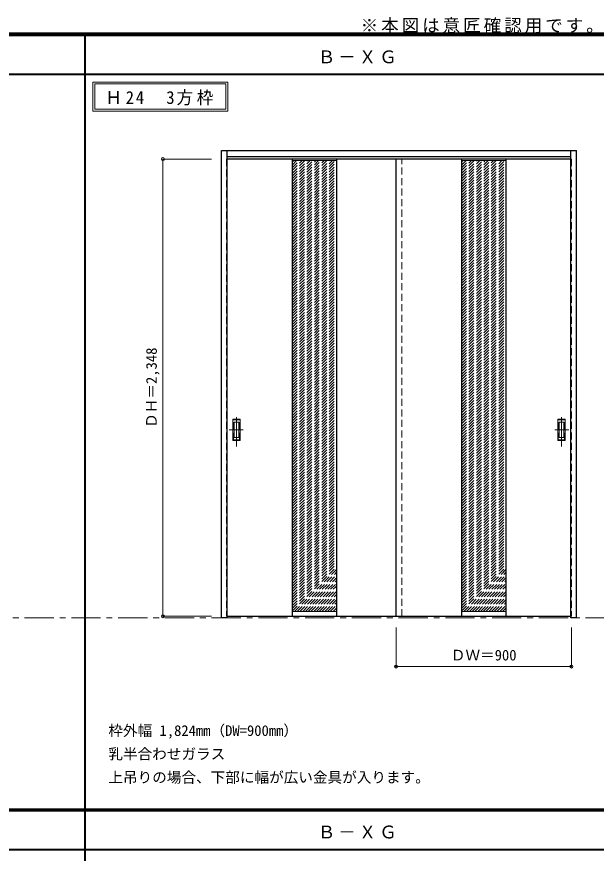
# Model space of a CAD drawing. Units: millimetres, scale not verified. Extents: x -6000 to 5700, y -4307 to 4260.
# Drawn here: x -250 to 2725, y -36 to 4260 of the extents above; entities that cross this region are included whole.
import ezdxf
from ezdxf.enums import TextEntityAlignment as Align

# ---------------------------------------------------------------- set-up
doc = ezdxf.new("R2010")
doc.units = ezdxf.units.MM
doc.header["$LTSCALE"] = 30
doc.header["$PDMODE"] = 32
doc.header["$PDSIZE"] = 15
doc.linetypes.add('CHAIN1', pattern=[8, 5, -1, 1, -1])
doc.linetypes.add('DASHED1', pattern=[1.8, 1.2, -0.6])
for name, color, linetype, lineweight in [('0-1_通り芯', 7, 'CHAIN1', 18), ('0-2_扉', 4, 'DASHED1', 9), ('0-3_仕上げ', 7, 'Continuous', 18), ('0-4_枠', 3, 'Continuous', 25), ('0-6_引手', 7, 'Continuous', 18), ('0-A_文字', 7, 'Continuous', 18), ('0-B_寸法', 4, 'Continuous', 9), ('0-C_ハッチ', 4, 'DASHED1', 9), ('F-1_枠', 6, 'Continuous', 40)]:
    doc.layers.add(name, color=color, linetype=linetype, lineweight=lineweight)
doc.styles.add('ＭＳ ゴシック', font='')
doc.styles.get('ＭＳ ゴシック').set_extended_font_data('MS Gothic')

msp = doc.modelspace()

# ---------------------------------------------------------------- linework, layer by layer
at = {"layer": '0-1_通り芯'}
msp.add_line((-5490, 1173), (5690, 1173), dxfattribs=at)
at = {"layer": '0-2_扉'}
for p, q in [((830, 3529.5), (827, 3529.5)), ((827, 3529.5), (827, 1181.5)), ((1727, 1181.5), (1727, 3529.5)), ((2594, 3529.5), (2597, 3529.5)), ((2597, 3529.5), (2597, 1181.5)), ((827, 1181.5), (830, 1181.5)), ((2597, 1181.5), (2594, 1181.5))]:
    msp.add_line(p, q, dxfattribs=at)
at = {"layer": '0-2_扉', "color": 3, "linetype": 'Continuous', "lineweight": 25}
for p, q in [((2594, 3529.5), (830, 3529.5)), ((1697, 1181.5), (1697, 3529.5)), ((830, 1181.5), (2594, 1181.5))]:
    msp.add_line(p, q, dxfattribs=at)
at = {"layer": '0-3_仕上げ', "color": 3, "lineweight": 25}
for p, q in [((1163, 3529.5), (1163, 1181.5)), ((1391, 3529.5), (1391, 1181.5)), ((2033, 3529.5), (2033, 1181.5)), ((2261, 3529.5), (2261, 1181.5))]:
    msp.add_line(p, q, dxfattribs=at)
at = {"layer": '0-3_仕上げ'}
for p, q in [((1163, 3521.5), (1391, 3521.5)), ((2033, 3521.5), (2261, 3521.5)), ((1391, 1205.5), (1163, 1205.5)), ((2261, 1205.5), (2033, 1205.5))]:
    msp.add_line(p, q, dxfattribs=at)
at = {"layer": '0-4_枠'}
for p, q in [((800, 3573), (2624, 3573)), ((800, 1173), (800, 3573)), ((830, 1173), (830, 3573)), ((2594, 1182.04), (2594, 3573)), ((2624, 1173), (2624, 3573)), ((830, 3543), (2594, 3543)), ((830, 1173), (800, 1173)), ((2594, 1181.7), (2594, 1182.04))]:
    msp.add_line(p, q, dxfattribs=at)
msp.add_lwpolyline([(2624, 1173), (2594, 1173), (2594, 1181.7)], dxfattribs=at)
at = {"layer": '0-6_引手'}
for p, q in [((859, 2194), (897, 2194)), ((859, 2084), (859, 2194)), ((897, 2084), (897, 2194)), ((2565, 2194), (2527, 2194)), ((2527, 2084), (2527, 2194)), ((2565, 2084), (2565, 2194)), ((865.5, 2178), (890.5, 2178)), ((865.5, 2100), (865.5, 2178)), ((890.5, 2100), (890.5, 2178)), ((2558.5, 2178), (2533.5, 2178)), ((2533.5, 2100), (2533.5, 2178)), ((2558.5, 2100), (2558.5, 2178)), ((859, 2084), (897, 2084)), ((865.5, 2100), (890.5, 2100)), ((2565, 2084), (2527, 2084)), ((2558.5, 2100), (2533.5, 2100))]:
    msp.add_line(p, q, dxfattribs=at)
at = {"layer": '0-6_引手', "linetype": 'CHAIN1'}
for p, q in [((878, 2053.77), (878, 2224.62)), ((2546, 2053.77), (2546, 2224.62)), ((839.93, 2139), (912.44, 2139)), ((2584.07, 2139), (2511.56, 2139))]:
    msp.add_line(p, q, dxfattribs=at)
at = {"layer": '0-6_引手', "linetype": 'DASHED1'}
for p, q in [((894, 2088), (894, 2190)), ((2530, 2088), (2530, 2190)), ((862, 2088), (894, 2088)), ((2562, 2088), (2530, 2088))]:
    msp.add_line(p, q, dxfattribs=at)
for points in [[(862, 2088), (862, 2190), (894, 2190)], [(2562, 2088), (2562, 2190), (2530, 2190)]]:
    msp.add_lwpolyline(points, dxfattribs=at)
at = {"layer": '0-A_文字'}
for p, q in [((140, 3925), (140, 3775)), ((150, 3915), (150, 3785)), ((150, 3915), (822.62, 3915)), ((822.62, 3915), (822.62, 3785)), ((150, 3785), (822.62, 3785)), ((140, 3775), (832.62, 3775))]:
    msp.add_line(p, q, dxfattribs=at)
msp.add_lwpolyline([(140, 3925), (832.62, 3925), (832.62, 3775)], dxfattribs=at)
at = {"layer": '0-B_寸法'}
for p, q in [((500, 3529.5), (750, 3529.5)), ((500, 3529.5), (500, 1181.5)), ((500, 1181.5), (750, 1181.5)), ((1697, 923), (1697, 1123)), ((2597, 923), (2597, 1123)), ((1697, 923), (2597, 923))]:
    msp.add_line(p, q, dxfattribs=at)
at = {"layer": '0-B_寸法', "color": 7}
for p in [(500, 3529.5), (500, 1181.5), (1697, 923), (2597, 923)]:
    msp.add_point(p, dxfattribs=at)
at = {"layer": '0-C_ハッチ'}
for p, q in [((1163, 3300.48), (1384.02, 3521.5)), ((1163, 3314.62), (1369.88, 3521.5)), ((1163, 3328.76), (1355.73, 3521.5)), ((1163, 3342.91), (1341.59, 3521.5)), ((1163, 3357.05), (1327.45, 3521.5)), ((1163, 3371.19), (1313.31, 3521.5)), ((1163, 3385.33), (1299.17, 3521.5)), ((1163, 3399.48), (1285.02, 3521.5)), ((1163, 3413.62), (1270.88, 3521.5)), ((1163, 3427.76), (1256.74, 3521.5)), ((1163, 3441.9), (1242.6, 3521.5)), ((1163, 3456.04), (1228.46, 3521.5)), ((1163, 3470.19), (1214.31, 3521.5)), ((1163, 3484.33), (1200.17, 3521.5)), ((1163, 3498.47), (1186.03, 3521.5)), ((1163, 3512.61), (1171.89, 3521.5)), ((1163, 3286.34), (1391, 3514.34)), ((1163, 3272.2), (1391, 3500.2)), ((1163, 3258.05), (1391, 3486.05)), ((2033, 3300.48), (2254.02, 3521.5)), ((2033, 3314.62), (2239.88, 3521.5)), ((2033, 3328.76), (2225.73, 3521.5)), ((2033, 3342.91), (2211.59, 3521.5)), ((2033, 3357.05), (2197.45, 3521.5)), ((2033, 3371.19), (2183.31, 3521.5)), ((2033, 3385.33), (2169.17, 3521.5)), ((2033, 3399.48), (2155.02, 3521.5)), ((2033, 3413.62), (2140.88, 3521.5)), ((2033, 3427.76), (2126.74, 3521.5)), ((2033, 3441.9), (2112.6, 3521.5)), ((2033, 3456.04), (2098.46, 3521.5)), ((2033, 3470.19), (2084.31, 3521.5)), ((2033, 3484.33), (2070.17, 3521.5)), ((2033, 3498.47), (2056.03, 3521.5)), ((2033, 3512.61), (2041.89, 3521.5)), ((2033, 3286.34), (2261, 3514.34)), ((2033, 3272.2), (2261, 3500.2)), ((2033, 3258.05), (2261, 3486.05)), ((1163, 3243.91), (1391, 3471.91)), ((1163, 3229.77), (1391, 3457.77)), ((1163, 3215.63), (1391, 3443.63)), ((2033, 3243.91), (2261, 3471.91)), ((2033, 3229.77), (2261, 3457.77)), ((2033, 3215.63), (2261, 3443.63)), ((1163, 3201.49), (1391, 3429.49)), ((1163, 3187.34), (1391, 3415.34)), ((1163, 3173.2), (1391, 3401.2)), ((2033, 3201.49), (2261, 3429.49)), ((2033, 3187.34), (2261, 3415.34)), ((2033, 3173.2), (2261, 3401.2)), ((1163, 3159.06), (1391, 3387.06)), ((1163, 3144.92), (1391, 3372.92)), ((1163, 3130.77), (1391, 3358.77)), ((2033, 3159.06), (2261, 3387.06)), ((2033, 3144.92), (2261, 3372.92)), ((2033, 3130.77), (2261, 3358.77)), ((1163, 3116.63), (1391, 3344.63)), ((1163, 3102.49), (1391, 3330.49)), ((1163, 3088.35), (1391, 3316.35)), ((2033, 3116.63), (2261, 3344.63)), ((2033, 3102.49), (2261, 3330.49)), ((2033, 3088.35), (2261, 3316.35)), ((1163, 3074.21), (1391, 3302.21)), ((1163, 3060.06), (1391, 3288.06)), ((1163, 3045.92), (1391, 3273.92)), ((2033, 3074.21), (2261, 3302.21)), ((2033, 3060.06), (2261, 3288.06)), ((2033, 3045.92), (2261, 3273.92)), ((1163, 3031.78), (1391, 3259.78)), ((1163, 3017.64), (1391, 3245.64)), ((1163, 3003.5), (1391, 3231.5)), ((2033, 3031.78), (2261, 3259.78)), ((2033, 3017.64), (2261, 3245.64)), ((2033, 3003.5), (2261, 3231.5)), ((1163, 2989.35), (1391, 3217.35)), ((1163, 2975.21), (1391, 3203.21)), ((1163, 2961.07), (1391, 3189.07)), ((2033, 2989.35), (2261, 3217.35)), ((2033, 2975.21), (2261, 3203.21)), ((2033, 2961.07), (2261, 3189.07)), ((1163, 2946.93), (1391, 3174.93)), ((1163, 2932.78), (1391, 3160.78)), ((1163, 2918.64), (1391, 3146.64)), ((2033, 2946.93), (2261, 3174.93)), ((2033, 2932.78), (2261, 3160.78)), ((2033, 2918.64), (2261, 3146.64)), ((1163, 2904.5), (1391, 3132.5)), ((1163, 2890.36), (1391, 3118.36)), ((1163, 2876.22), (1391, 3104.22)), ((2033, 2904.5), (2261, 3132.5)), ((2033, 2890.36), (2261, 3118.36)), ((2033, 2876.22), (2261, 3104.22)), ((1163, 2862.07), (1391, 3090.07)), ((1163, 2847.93), (1391, 3075.93)), ((1163, 2833.79), (1391, 3061.79)), ((2033, 2862.07), (2261, 3090.07)), ((2033, 2847.93), (2261, 3075.93)), ((2033, 2833.79), (2261, 3061.79)), ((1163, 2819.65), (1391, 3047.65)), ((1163, 2805.51), (1391, 3033.51)), ((1163, 2791.36), (1391, 3019.36)), ((2033, 2819.65), (2261, 3047.65)), ((2033, 2805.51), (2261, 3033.51)), ((2033, 2791.36), (2261, 3019.36)), ((1163, 2777.22), (1391, 3005.22)), ((1163, 2763.08), (1391, 2991.08)), ((1163, 2748.94), (1391, 2976.94)), ((2033, 2777.22), (2261, 3005.22)), ((2033, 2763.08), (2261, 2991.08)), ((2033, 2748.94), (2261, 2976.94)), ((1163, 2734.79), (1391, 2962.79)), ((1163, 2720.65), (1391, 2948.65)), ((1163, 2706.51), (1391, 2934.51)), ((2033, 2734.79), (2261, 2962.79)), ((2033, 2720.65), (2261, 2948.65)), ((2033, 2706.51), (2261, 2934.51)), ((1163, 2692.37), (1391, 2920.37)), ((1163, 2678.23), (1391, 2906.23)), ((1163, 2664.08), (1391, 2892.08)), ((2033, 2692.37), (2261, 2920.37)), ((2033, 2678.23), (2261, 2906.23)), ((2033, 2664.08), (2261, 2892.08)), ((1163, 2649.94), (1391, 2877.94)), ((1163, 2635.8), (1391, 2863.8)), ((1163, 2621.66), (1391, 2849.66)), ((1163, 2607.52), (1391, 2835.52)), ((2033, 2649.94), (2261, 2877.94)), ((2033, 2635.8), (2261, 2863.8)), ((2033, 2621.66), (2261, 2849.66)), ((2033, 2607.52), (2261, 2835.52)), ((1163, 2593.37), (1391, 2821.37)), ((1163, 2579.23), (1391, 2807.23)), ((1163, 2565.09), (1391, 2793.09)), ((2033, 2593.37), (2261, 2821.37)), ((2033, 2579.23), (2261, 2807.23)), ((2033, 2565.09), (2261, 2793.09)), ((1163, 2550.95), (1391, 2778.95)), ((1163, 2536.81), (1391, 2764.81)), ((1163, 2522.66), (1391, 2750.66)), ((2033, 2550.95), (2261, 2778.95)), ((2033, 2536.81), (2261, 2764.81)), ((2033, 2522.66), (2261, 2750.66)), ((1163, 2508.52), (1391, 2736.52)), ((1163, 2494.38), (1391, 2722.38)), ((1163, 2480.24), (1391, 2708.24)), ((2033, 2508.52), (2261, 2736.52)), ((2033, 2494.38), (2261, 2722.38)), ((2033, 2480.24), (2261, 2708.24)), ((1163, 2466.09), (1391, 2694.09)), ((1163, 2451.95), (1391, 2679.95)), ((1163, 2437.81), (1391, 2665.81)), ((2033, 2466.09), (2261, 2694.09)), ((2033, 2451.95), (2261, 2679.95)), ((2033, 2437.81), (2261, 2665.81)), ((1163, 2423.67), (1391, 2651.67)), ((1163, 2409.53), (1391, 2637.53)), ((1163, 2395.38), (1391, 2623.38)), ((2033, 2423.67), (2261, 2651.67)), ((2033, 2409.53), (2261, 2637.53)), ((2033, 2395.38), (2261, 2623.38)), ((1163, 2381.24), (1391, 2609.24)), ((1163, 2367.1), (1391, 2595.1)), ((1163, 2352.96), (1391, 2580.96)), ((2033, 2381.24), (2261, 2609.24)), ((2033, 2367.1), (2261, 2595.1)), ((2033, 2352.96), (2261, 2580.96)), ((1163, 2338.82), (1391, 2566.82)), ((1163, 2324.67), (1391, 2552.67)), ((1163, 2310.53), (1391, 2538.53)), ((2033, 2338.82), (2261, 2566.82)), ((2033, 2324.67), (2261, 2552.67)), ((2033, 2310.53), (2261, 2538.53)), ((1163, 2296.39), (1391, 2524.39)), ((1163, 2282.25), (1391, 2510.25)), ((1163, 2268.1), (1391, 2496.1)), ((2033, 2296.39), (2261, 2524.39)), ((2033, 2282.25), (2261, 2510.25)), ((2033, 2268.1), (2261, 2496.1)), ((1163, 2253.96), (1391, 2481.96)), ((1163, 2239.82), (1391, 2467.82)), ((1163, 2225.68), (1391, 2453.68)), ((2033, 2253.96), (2261, 2481.96)), ((2033, 2239.82), (2261, 2467.82)), ((2033, 2225.68), (2261, 2453.68)), ((1163, 2211.54), (1391, 2439.54)), ((1163, 2197.39), (1391, 2425.39)), ((1163, 2183.25), (1391, 2411.25)), ((2033, 2211.54), (2261, 2439.54)), ((2033, 2197.39), (2261, 2425.39)), ((2033, 2183.25), (2261, 2411.25)), ((1163, 2169.11), (1391, 2397.11)), ((1163, 2154.97), (1391, 2382.97)), ((1163, 2140.83), (1391, 2368.83)), ((2033, 2169.11), (2261, 2397.11)), ((2033, 2154.97), (2261, 2382.97)), ((2033, 2140.83), (2261, 2368.83)), ((1163, 2126.68), (1391, 2354.68)), ((1163, 2112.54), (1391, 2340.54)), ((1163, 2098.4), (1391, 2326.4)), ((2033, 2126.68), (2261, 2354.68)), ((2033, 2112.54), (2261, 2340.54)), ((2033, 2098.4), (2261, 2326.4)), ((1163, 2084.26), (1391, 2312.26)), ((1163, 2070.11), (1391, 2298.11)), ((1163, 2055.97), (1391, 2283.97)), ((2033, 2084.26), (2261, 2312.26)), ((2033, 2070.11), (2261, 2298.11)), ((2033, 2055.97), (2261, 2283.97)), ((1163, 2041.83), (1391, 2269.83)), ((1163, 2027.69), (1391, 2255.69)), ((1163, 2013.55), (1391, 2241.55)), ((2033, 2041.83), (2261, 2269.83)), ((2033, 2027.69), (2261, 2255.69)), ((2033, 2013.55), (2261, 2241.55)), ((1163, 1999.4), (1391, 2227.4)), ((1163, 1985.26), (1391, 2213.26)), ((1163, 1971.12), (1391, 2199.12)), ((2033, 1999.4), (2261, 2227.4)), ((2033, 1985.26), (2261, 2213.26)), ((2033, 1971.12), (2261, 2199.12)), ((1163, 1956.98), (1391, 2184.98)), ((1163, 1942.84), (1391, 2170.84)), ((1163, 1928.69), (1391, 2156.69)), ((2033, 1956.98), (2261, 2184.98)), ((2033, 1942.84), (2261, 2170.84)), ((2033, 1928.69), (2261, 2156.69)), ((1163, 1914.55), (1391, 2142.55)), ((1163, 1900.41), (1391, 2128.41)), ((1163, 1886.27), (1391, 2114.27)), ((2033, 1914.55), (2261, 2142.55)), ((2033, 1900.41), (2261, 2128.41)), ((2033, 1886.27), (2261, 2114.27)), ((1163, 1872.12), (1391, 2100.12)), ((1163, 1857.98), (1391, 2085.98)), ((1163, 1843.84), (1391, 2071.84)), ((2033, 1872.12), (2261, 2100.12)), ((2033, 1857.98), (2261, 2085.98)), ((2033, 1843.84), (2261, 2071.84)), ((1163, 1829.7), (1391, 2057.7)), ((1163, 1815.56), (1391, 2043.56)), ((1163, 1801.41), (1391, 2029.41)), ((2033, 1829.7), (2261, 2057.7)), ((2033, 1815.56), (2261, 2043.56)), ((2033, 1801.41), (2261, 2029.41)), ((1163, 1787.27), (1391, 2015.27)), ((1163, 1773.13), (1391, 2001.13)), ((1163, 1758.99), (1391, 1986.99)), ((2033, 1787.27), (2261, 2015.27)), ((2033, 1773.13), (2261, 2001.13)), ((2033, 1758.99), (2261, 1986.99)), ((1163, 1744.85), (1391, 1972.85)), ((1163, 1730.7), (1391, 1958.7)), ((1163, 1716.56), (1391, 1944.56)), ((2033, 1744.85), (2261, 1972.85)), ((2033, 1730.7), (2261, 1958.7)), ((2033, 1716.56), (2261, 1944.56)), ((1163, 1702.42), (1391, 1930.42)), ((1163, 1688.28), (1391, 1916.28)), ((1163, 1674.13), (1391, 1902.13)), ((2033, 1702.42), (2261, 1930.42)), ((2033, 1688.28), (2261, 1916.28)), ((2033, 1674.13), (2261, 1902.13)), ((1163, 1659.99), (1391, 1887.99)), ((1163, 1645.85), (1391, 1873.85)), ((1163, 1631.71), (1391, 1859.71)), ((2033, 1659.99), (2261, 1887.99)), ((2033, 1645.85), (2261, 1873.85)), ((2033, 1631.71), (2261, 1859.71)), ((1163, 1617.57), (1391, 1845.57)), ((1163, 1603.42), (1391, 1831.42)), ((1163, 1589.28), (1391, 1817.28)), ((2033, 1617.57), (2261, 1845.57)), ((2033, 1603.42), (2261, 1831.42)), ((2033, 1589.28), (2261, 1817.28)), ((1163, 1575.14), (1391, 1803.14)), ((1163, 1561), (1391, 1789)), ((1163, 1546.86), (1391, 1774.86)), ((2033, 1575.14), (2261, 1803.14)), ((2033, 1561), (2261, 1789)), ((2033, 1546.86), (2261, 1774.86)), ((1163, 1532.71), (1391, 1760.71)), ((1163, 1518.57), (1391, 1746.57)), ((1163, 1504.43), (1391, 1732.43)), ((2033, 1532.71), (2261, 1760.71)), ((2033, 1518.57), (2261, 1746.57)), ((2033, 1504.43), (2261, 1732.43)), ((1163, 1490.29), (1391, 1718.29)), ((1163, 1476.14), (1391, 1704.14)), ((1163, 1462), (1391, 1690)), ((1163, 1447.86), (1391, 1675.86)), ((2033, 1490.29), (2261, 1718.29)), ((2033, 1476.14), (2261, 1704.14)), ((2033, 1462), (2261, 1690)), ((2033, 1447.86), (2261, 1675.86)), ((1163, 1433.72), (1391, 1661.72)), ((1163, 1419.58), (1391, 1647.58)), ((1163, 1405.43), (1391, 1633.43)), ((2033, 1433.72), (2261, 1661.72)), ((2033, 1419.58), (2261, 1647.58)), ((2033, 1405.43), (2261, 1633.43)), ((1163, 1391.29), (1391, 1619.29)), ((1163, 1377.15), (1391, 1605.15)), ((1163, 1363.01), (1391, 1591.01)), ((2033, 1391.29), (2261, 1619.29)), ((2033, 1377.15), (2261, 1605.15)), ((2033, 1363.01), (2261, 1591.01)), ((1163, 1348.87), (1391, 1576.87)), ((1163, 1334.72), (1391, 1562.72)), ((1163, 1320.58), (1391, 1548.58)), ((2033, 1348.87), (2261, 1576.87)), ((2033, 1334.72), (2261, 1562.72)), ((2033, 1320.58), (2261, 1548.58)), ((1163, 1306.44), (1391, 1534.44)), ((1163, 1292.3), (1391, 1520.3)), ((1163, 1278.16), (1391, 1506.16)), ((2033, 1306.44), (2261, 1534.44)), ((2033, 1292.3), (2261, 1520.3)), ((2033, 1278.16), (2261, 1506.16)), ((1163, 1264.01), (1391, 1492.01)), ((1163, 1249.87), (1391, 1477.87)), ((1163, 1235.73), (1391, 1463.73)), ((2033, 1264.01), (2261, 1492.01)), ((2033, 1249.87), (2261, 1477.87)), ((2033, 1235.73), (2261, 1463.73)), ((1163, 1221.59), (1391, 1449.59)), ((1163, 1207.44), (1391, 1435.44)), ((1175.2, 1205.5), (1391, 1421.3)), ((2033, 1221.59), (2261, 1449.59)), ((2033, 1207.44), (2261, 1435.44)), ((2045.2, 1205.5), (2261, 1421.3)), ((1189.34, 1205.5), (1391, 1407.16)), ((1203.48, 1205.5), (1391, 1393.02)), ((1217.62, 1205.5), (1391, 1378.88)), ((2059.34, 1205.5), (2261, 1407.16)), ((2073.48, 1205.5), (2261, 1393.02)), ((2087.62, 1205.5), (2261, 1378.88)), ((1231.77, 1205.5), (1391, 1364.73)), ((1245.91, 1205.5), (1391, 1350.59)), ((1260.05, 1205.5), (1391, 1336.45)), ((2101.77, 1205.5), (2261, 1364.73)), ((2115.91, 1205.5), (2261, 1350.59)), ((2130.05, 1205.5), (2261, 1336.45)), ((1274.19, 1205.5), (1391, 1322.31)), ((1288.33, 1205.5), (1391, 1308.17)), ((1302.48, 1205.5), (1391, 1294.02)), ((2144.19, 1205.5), (2261, 1322.31)), ((2158.33, 1205.5), (2261, 1308.17)), ((2172.48, 1205.5), (2261, 1294.02)), ((1316.62, 1205.5), (1391, 1279.88)), ((1330.76, 1205.5), (1391, 1265.74)), ((1344.9, 1205.5), (1391, 1251.6)), ((2186.62, 1205.5), (2261, 1279.88)), ((2200.76, 1205.5), (2261, 1265.74)), ((2214.9, 1205.5), (2261, 1251.6)), ((1359.05, 1205.5), (1391, 1237.45)), ((1373.19, 1205.5), (1391, 1223.31)), ((2229.05, 1205.5), (2261, 1237.45)), ((2243.19, 1205.5), (2261, 1223.31))]:
    msp.add_line(p, q, dxfattribs=at)
at = {"layer": 'F-1_枠'}
for p, q in [((-6000, 4175), (5700, 4175)), ((-6000, 4170), (5700, 4170)), ((100, -3790), (100, 4175)), ((-6000, 4165), (5700, 4165)), ((-6000, 3965), (5700, 3965)), ((-6000, 190.5), (5700, 190.5)), ((-6000, 187.5), (5700, 187.5)), ((-6000, 184.5), (5700, 184.5)), ((-6000, -15.5), (5700, -15.5))]:
    msp.add_line(p, q, dxfattribs=at)

# ---------------------------------------------------------------- texts
at = {"layer": '0-A_文字', "style": 'ＭＳ ゴシック'}
for s, p in [('枠外幅 1,824mm（DW=900mm）', (220, 550.5)), ('乳半合わせガラス', (220, 430.5)), ('上吊りの場合、下部に幅が広い金具が入ります。', (220, 310.5))]:
    msp.add_text(s, height=54.99, dxfattribs=at).set_placement(p, align=Align.BOTTOM_LEFT)
at = {"layer": '0-A_文字', "char_height": 65.98, "attachment_point": 7, "style": 'ＭＳ ゴシック'}
for s, insert in [('\\T1.17;※本図は意匠確認用です。\u3000表記の簡略化している部位がございますのでご注意下さい。', (1515, 4175)), ('\\T1.17;Ｂ－ＸＧ', (1295, 4020)), ('\\T1.22;\\W0.95;Ｈ24\u30003方枠', (204.66, 3805)), ('\\T1.17;Ｂ－ＸＧ', (1295, 39.5))]:
    msp.add_mtext(s, dxfattribs=dict(at, insert=insert))
at = {"layer": '0-B_寸法', "color": 7, "style": 'ＭＳ ゴシック'}
msp.add_text('ＤＨ＝2,348', height=54.99, rotation=90, dxfattribs=at).set_placement((485, 2149.25), align=Align.BOTTOM_LEFT)
msp.add_text('ＤＷ＝900', height=54.99, dxfattribs=at).set_placement((1978.25, 938), align=Align.BOTTOM_LEFT)

doc.saveas('drawing.dxf')
